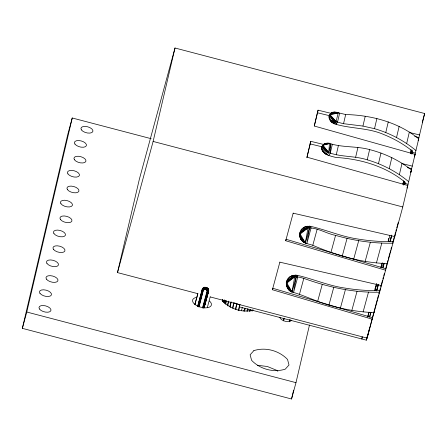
<?xml version="1.0" encoding="UTF-8"?>
<svg xmlns="http://www.w3.org/2000/svg" width="447" height="447" viewBox="0 0 447 447"><rect width="100%" height="100%" fill="white"/><g stroke="black" fill="none" stroke-linecap="round" stroke-linejoin="round"><path stroke-width="0.67" d="M336.742 112.409L339.642 113.108L337.546 122.059L336.094 124.361C326.12 122.037 327.109 108.973 338.256 112.733L336.11 121.489L336.094 124.361C351.795 128.797 368.714 127.836 383.895 134.586C394.22 138.738 403.915 144.331 412.626 151.27L411.905 154.176M334.652 112.163L338.256 112.733L330.244 114.996L331.529 117.947L334.781 120.785L334.753 123.813L336.11 121.489L330.244 114.996L330.305 114.164L330.607 113.46L338.256 112.733L336.015 112.298M328.802 155.506L330.255 153.204L330.869 143.856C326.098 140.973 318.756 146.331 322.768 151.282C325.796 155.394 331.21 156.182 335.781 157.445C360.723 158.925 385.839 166.278 405.328 182.415L404.758 184.684M197.82 306.575L202.379 289.807L202.212 289.254L197.658 306.256M202.508 307.888L207.045 291.187C212.956 289.991 201.541 284.147 203.536 289.371L199.044 306.983M203.039 287.991L202.402 289.025L203.581 290.276L204.989 288.818L205.061 287.22M326.751 143.297L329.467 143.56L328.752 152.606L327.31 154.891L325.796 153.69M202.798 307.916L207.347 291.176L207.117 290.237L205.341 289.433L205.637 287.237M325.606 143.381L329.467 143.56L323.332 144.571C321.918 148.147 325.936 151.203 328.752 152.606C341.083 157.165 354.711 155.729 367.227 159.819C382.358 164.205 396.556 171.609 408.687 181.683L407.094 188.058L407.787 185.505L307.039 157.193L310.754 141.325L323.622 144.465M202.681 288.36L203.497 289.852L206.564 289.231L207.386 290.075L207.648 291.142L203.089 307.916M208.09 288.527L207.162 289.757L207.045 291.187M203.474 287.678L204.167 289.673M203.966 287.443L204.201 288.98L203.324 290.12L198.775 306.86M203.927 307.458L208.71 290.595M238.955 310.196L239.788 304.787L234.474 302.932M235.927 309.318L236.77 303.859L235.318 309.128M233.004 308.195L233.898 302.703L232.423 307.961M204.497 287.292L204.648 289.175L205.341 289.433M230.199 307.413L231.133 302.021M374.407 311.118L374.066 312.587C358.768 312.056 343.62 309.352 328.931 305.111C316.325 301.563 304.597 295.562 292.014 291.992L294.718 276.827L294.288 275.218C288.997 275.559 284.214 281.655 287.142 286.667M299.596 235.144L300.853 239.307L305.323 243.006L308.028 227.836L307.597 226.227C301.244 226.64 297.529 233.932 300.853 239.307C303.312 243.47 308.693 243.85 312.788 245.302C336.412 255.438 361.534 262.842 387.376 263.596L387.722 262.126M407.787 185.505L402.764 206.955L379.609 292.176C353.694 292.908 328.07 287.136 303.804 278.38C299.501 277.213 294.349 275.525 290.327 278.453C284.817 281.593 285.957 290.254 292.014 291.992L296.221 276.771L297.316 275.33C313.191 278.973 328.271 285.667 344.486 288.002C355.181 289.768 366.009 290.706 376.855 290.595L378.425 284.728M392.924 243.185C373.541 243.621 354.18 240.743 335.574 235.368C325.952 233.569 316.537 226.735 306.463 228.143C302.295 229.216 298.842 233.736 300.295 238.072L305.323 243.006L309.531 227.786L310.631 226.338C326.506 229.982 341.581 236.675 357.796 239.011C368.496 240.777 379.319 241.715 390.164 241.609L391.734 235.737M227.774 305.921L228.652 301.183M225.701 304.295L226.378 300.909M389.51 254.566L389.767 253.382M222.707 301.541L223.019 300.183M309.486 324.997L295.981 382.666L291.545 398.998L22.35 328.349L67.799 134.312L72.235 117.986L151.17 138.699M22.35 328.349L26.786 312.023L72.235 117.986M194.931 304.452L197.859 293.679L117.488 272.592L139.375 179.158L175.006 48.002L424.65 113.516L418.185 140.704M117.488 272.592L153.12 141.436L175.006 48.002M210.224 296.925L367.132 338.105L368.44 332.523L366.361 340.178L239.301 306.871L239.788 304.787L238.178 310.721M372.267 319.208L272.413 289.74L272.759 288.27L372.608 317.739L367.132 338.105M385.577 270.217L285.722 240.749L286.069 239.279L385.923 268.748M306.81 157.763L310.754 141.325M314.258 125.953L318.052 110.18L330.914 113.32M318.052 110.18L314.336 126.048L415.084 154.36L410.743 172.481L411.436 169.933C399.121 160.277 384.772 153.438 369.619 149.605C356.929 146.08 343.48 147.594 330.869 143.856L328.752 152.606L324.176 149.013L322.768 151.282L325.93 154.131L327.36 151.857L324.176 149.013M330.255 153.204L332.35 144.252M336.245 154.835L338.39 145.672M332.423 118.958L334.127 120.366L332.702 122.64L331.009 121.232L332.423 118.958L334.781 120.785L333.35 123.065L330.121 120.221L331.529 117.947C334.35 121.696 339.273 122.623 343.542 123.69L345.682 114.527C371.72 115.192 398.182 122.215 418.733 138.788L414.391 156.908L415.084 154.36M291.545 398.998L293.606 390.175M355.633 157.215L357.93 147.404M343.542 123.69L362.93 126.071L365.227 116.259M367.227 159.819L369.619 149.605M415.978 150.538C403.853 140.464 389.655 133.061 374.519 128.675L376.91 118.461M378.492 163.63L380.973 153.019M385.783 132.485L388.27 121.875M389.259 168.597L391.835 157.59M396.55 137.452L399.132 126.445M399.372 174.643L402.037 163.256M406.669 143.498L409.335 132.111M362.232 337.038L361.768 339.01L362.316 336.993M375.335 288.522L375.961 285.834M375.24 289.332L376.497 283.957M376.452 289.343L376.134 290.701L376.452 289.343L375.106 288.991M366.361 340.178L367.3 336.172M402.943 184.281L403.736 180.89M410.251 153.075L411.044 149.684M369.58 327.975L368.635 332.009L376.475 302.535M404.071 184.617L404.703 181.912M411.352 153.517L412.145 150.136M381.755 284.085L381.408 285.555L279.9 262.182M395.064 235.094L394.718 236.564L293.21 213.191M408.687 181.683L411.436 169.933M206.201 287.343L205.804 288.907L206.967 290.639L208.615 289.455M222.796 299.708L222.511 300.853M224.584 303.412L225.249 300.719M250.208 311.19L250.555 309.838M247.482 311.241L248.001 309.263M244.526 311.134L245.224 308.497M206.749 287.533L206.073 289.326L203.536 289.371L203.078 289.941L198.518 306.715M194.909 304.329L197.837 293.556M197.719 306.413L202.273 289.639C203.324 286.22 209.274 287.756 208.464 291.265L203.91 308.039M198.116 306.396L202.687 289.567C203.966 287.147 208.268 288.248 208.162 291.003L203.592 307.832M198.3 306.558L202.865 289.757C204.044 287.516 208.017 288.538 207.922 291.081L203.357 307.888M204.033 307.927L208.688 290.952L204.139 307.709M207.296 307.698L210.202 296.802M222.343 300.865L222.695 299.557M222.466 301.367L222.824 300.049M239.301 306.871L239.994 304.323M241.436 310.732L242.33 307.435M272.413 289.74L279.878 262.059M285.722 240.749L293.187 213.068M289.41 321.561L289.958 319.538M289.455 321.801L290.002 319.784M299.479 294.294L303.804 278.38M312.788 245.302L317.113 229.389M317.633 301.401L322.265 284.359M330.948 252.41L335.574 235.368M328.931 305.111L333.747 287.376M342.24 256.12L347.062 238.385M340.391 308.123L345.397 289.695M353.7 259.131L358.706 240.704M351.845 310.397L357.041 291.282M365.154 261.406L370.351 242.291M363.126 311.889L368.501 292.109M376.435 262.897L381.811 243.123M410.743 153.226L411.452 150.617M410.989 153.377L411.709 150.706M402.926 183.751L403.278 182.443M374.854 289.483L375.396 287.488M388.219 240.29L388.761 238.296M403.362 184.477L404.071 181.862L404.658 181.879L403.77 185.147M376.469 283.89L376.123 285.164L378.475 285.784M380.978 267.49L382.241 262.842M367.624 317.007L368.892 312.33M367.792 316.845L369.066 312.14M374.91 290.645L376.732 283.929M381.112 267.809L382.392 263.104M388.231 241.609L389.873 235.563M383.884 263.266L382.816 267.189L380.838 266.669M376.458 290.991L378.291 284.258M389.829 241.782L391.645 235.111M422.275 122.266L424.65 113.516M390.08 241.319L391.717 235.278M369.518 317.152L370.798 312.459M369.691 316.878L370.949 312.241M383.001 267.887L384.258 263.255M418.213 140.699L418.733 138.788M376.659 301.865L377.207 299.842M377.575 298.495L378.486 295.132M378.855 293.785L379.402 291.768M379.771 290.421L380.319 288.399M380.682 287.052L381.23 285.035M381.598 283.689L382.515 280.319M382.878 278.973L383.425 276.956M383.794 275.609L384.342 273.592M385.605 268.938L387.024 263.713M387.381 262.406L387.912 260.445M388.27 259.137L389.331 255.22M390.052 252.566L390.6 250.56M390.963 249.23L391.505 247.225M392.773 242.553L394.589 235.882M394.947 234.546L395.494 232.546M395.858 231.211L396.4 229.21M396.763 227.875L398.216 222.533M372.608 317.739L379.609 292.176M283.404 320.862L284.141 318.18M283.638 320.449L284.191 318.443M334.781 120.785L334.038 123.461L330.121 120.221M222.567 300.216L222.712 299.697M229.764 306.592L231.06 301.999M223.64 302.502L224.405 299.836M227.372 305.195L228.518 301.172M225.389 303.552L226.154 300.876M207.252 287.795L206.564 289.231L207.117 290.237L208.397 288.974M332.702 122.64L332.093 122.193L332.942 119.45L331.529 121.724M207.704 288.131L206.469 289.919M224.366 302.653L225.009 300.663M252.052 311.213L252.499 309.905M249.504 311.62L250.203 309.676M246.94 311.101L247.901 308.536M244.917 308.458L243.911 311.062L244.906 308.452M208.738 289.952L207.347 291.176M202.206 289.399L202.402 288.79M202.217 289.483C203.106 286.052 208.989 287.175 208.66 290.667M328.897 116.444L331.143 112.895L338.256 112.733L334.015 112.152M328.841 117.27L330.244 114.996M321.616 147.549L323.019 145.269L329.467 143.56L324.639 143.621M322.818 145.733L323.874 144.018L329.467 143.56M321.544 148.365L322.946 146.091L328.752 152.606L323.533 147.996L322.125 150.27L323.164 151.192M329.026 118.204L330.434 115.929L336.11 121.489L331.529 117.947M329.456 119.193L330.864 116.924L336.11 121.489M324.695 153.254L326.114 150.98M300.317 231.16L300.719 232.77L308.028 227.836L309.201 226.171L310.631 226.338L311.067 227.97L306.843 243.514L309.531 227.786L309.201 226.171L304.569 227.093L304.983 228.691L308.028 227.836L300.211 234.077L305.323 243.006L299.993 236.765M287.008 280.152L287.41 281.761L294.718 276.827L295.892 275.162L297.316 275.33L297.758 276.956L293.534 292.506L296.221 276.771L295.892 275.162L291.26 276.078L291.673 277.682L294.718 276.827L286.901 283.068L292.014 291.992L287.544 288.298L287.276 287.209M329.199 115.739L329.735 115.181M202.675 288.6C204.234 286.683 207.71 287.365 208.514 289.673M321.924 146.856L322.466 146.303M332.093 122.193L334.127 120.366M202.687 289.567L202.379 289.807C203.379 286.533 209.079 288.002 208.302 291.36L208.162 291.003M203.536 289.371L204.989 288.818L206.564 289.231M307.597 226.227L303.228 227.858L303.636 229.462L308.028 227.836L301.474 231.54L301.071 229.931M294.288 275.218L289.913 276.849L290.327 278.453L294.718 276.827L288.164 280.532L287.762 278.922M205.804 288.907L205.369 289.142L204.989 288.818M308.028 227.836L302.457 230.423L302.049 228.819M294.718 276.827L289.142 279.414L288.74 277.81M294.59 275.643L295.892 275.162L294.562 275.536M303.228 227.858L304.552 227.484M289.913 276.849L293.238 275.911M253.298 310.034C242.52 313.051 230.255 309.056 222.589 301.06L222.232 299.719M330.305 114.164L338.256 112.733L332.87 112.242M331.903 112.488L338.256 112.733M207.162 289.757L206.073 289.326M403.457 181.789L404.071 181.862M257.377 365.266L267.401 366.518L276.816 370.367L277.866 371.273M362.93 126.071L374.519 128.675M390.298 241.034L393.265 241.715M376.989 290.025L379.956 290.706M339.642 113.108L345.682 114.527M409.469 132.491L419.627 134.966M317.359 112.733L329.517 115.7M414.626 136.469L418.934 137.52M402.171 163.636L412.33 166.111M310.062 143.878L322.22 146.845M407.329 167.614L411.637 168.664M153.12 141.436L402.764 206.955M26.786 312.023L295.981 382.666M412.352 152.265L415.285 153.092M405.06 183.41L407.988 184.237M382.571 265.563L383.18 265.753M204.201 288.98L204.648 289.175M207.252 290.544L207.626 290.779M331.009 121.232L333.35 123.065M327.36 151.857L325.042 150.024L323.628 152.293L325.93 154.131M322.768 151.282L324.785 152.885M288.349 289.433L290.617 291.299L287.544 288.298M325.757 153.505L327.31 154.891M332.512 122.037L334.038 123.461L332.674 122.025M300.853 239.307L303.926 242.313L301.658 240.441L301.39 239.352M286.259 282.795L286.656 284.415L292.014 291.992L286.98 287.063L286.287 284.136M322.645 150.22L321.711 149.281L323.12 147.007L328.752 152.606L323.019 145.269M286.683 285.756L292.014 291.992M305.323 243.006L299.971 235.424L299.568 233.803M306.039 226.54L306.463 228.143M292.729 275.531L293.148 277.134M299.814 232.462L300.211 234.077M286.505 281.454L286.901 283.068M291.489 320.331A6.09 3.017 15.2 0 1 285.113 321.242A6.09 3.017 15.2 0 1 279.883 317.286M209.436 300.976A9.739 4.828 15.2 0 1 207.659 307.665A9.739 4.828 15.2 0 1 194.221 303.82A9.739 4.828 15.2 0 1 196.803 297.356M253.862 350.621L250.124 354.789L251.594 360.321C259.998 369.172 273.592 372.91 285.264 369.161L289.008 364.992L287.538 359.455C279.129 350.61 265.535 346.872 253.862 350.621M81.41 129.898A6.185 3.062 15.2 0 0 91.769 132.614A6.185 3.062 15.2 0 0 87.634 126.78A6.185 3.062 15.2 0 0 81.41 129.898M74.923 144.04A6.185 3.062 15.2 0 0 85.282 146.756A6.185 3.062 15.2 0 0 81.147 140.917A6.185 3.062 15.2 0 0 74.923 144.04M74.414 159.747A6.185 3.062 15.2 0 0 84.779 162.468A6.185 3.062 15.2 0 0 80.644 156.629A6.185 3.062 15.2 0 0 74.414 159.747M67.927 173.889A6.185 3.062 15.2 0 0 78.292 176.61A6.185 3.062 15.2 0 0 74.157 170.771A6.185 3.062 15.2 0 0 67.927 173.889M67.424 189.601A6.185 3.062 15.2 0 0 77.784 192.322A6.185 3.062 15.2 0 0 73.654 186.483A6.185 3.062 15.2 0 0 67.424 189.601M60.937 203.743A6.185 3.062 15.2 0 0 71.296 206.458A6.185 3.062 15.2 0 0 67.167 200.625A6.185 3.062 15.2 0 0 60.937 203.743M60.429 219.455A6.185 3.062 15.2 0 0 70.794 222.17A6.185 3.062 15.2 0 0 66.659 216.337A6.185 3.062 15.2 0 0 60.429 219.455M53.942 233.591A6.185 3.062 15.2 0 0 64.307 236.312A6.185 3.062 15.2 0 0 60.172 230.473A6.185 3.062 15.2 0 0 53.942 233.591M53.439 249.303A6.185 3.062 15.2 0 0 63.798 252.024A6.185 3.062 15.2 0 0 59.669 246.185A6.185 3.062 15.2 0 0 53.439 249.303M46.952 263.445A6.185 3.062 15.2 0 0 57.311 266.166A6.185 3.062 15.2 0 0 53.182 260.327A6.185 3.062 15.2 0 0 46.952 263.445M46.449 279.157A6.185 3.062 15.2 0 0 56.808 281.878A6.185 3.062 15.2 0 0 52.679 276.039A6.185 3.062 15.2 0 0 46.449 279.157M39.962 293.299A6.185 3.062 15.2 0 0 50.321 296.015A6.185 3.062 15.2 0 0 46.192 290.181A6.185 3.062 15.2 0 0 39.962 293.299M39.453 309.011A6.185 3.062 15.2 0 0 49.818 311.727A6.185 3.062 15.2 0 0 45.683 305.893A6.185 3.062 15.2 0 0 39.453 309.011"/></g></svg>
